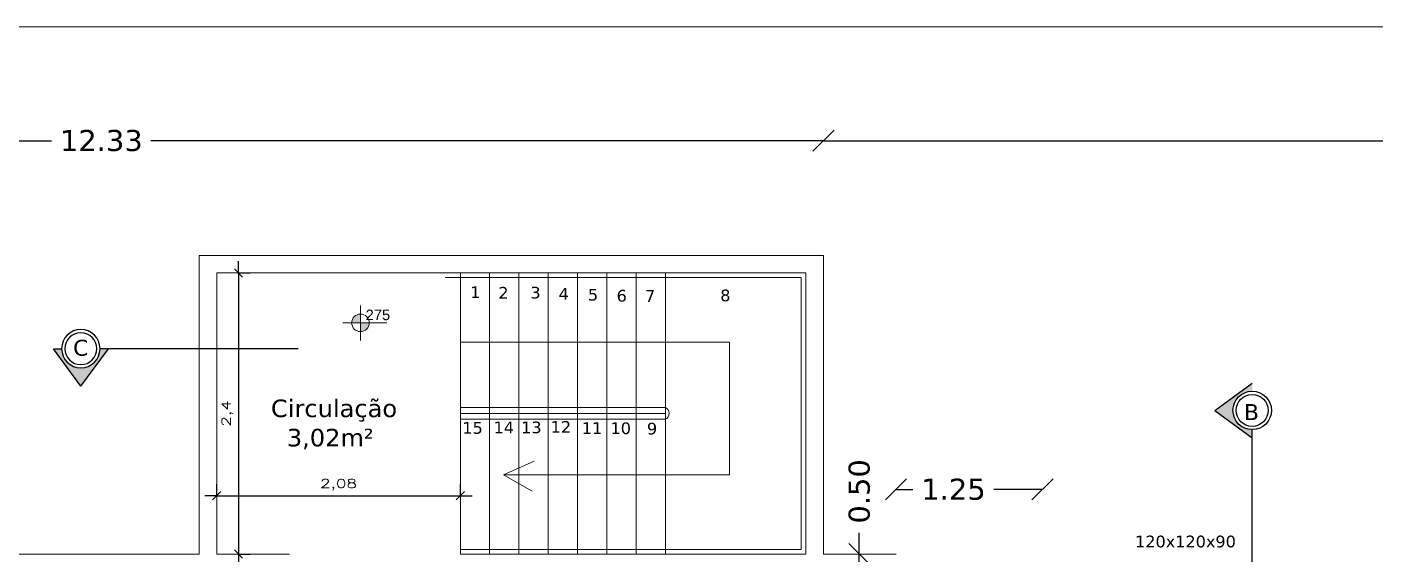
# Model space of a CAD drawing. Header units: millimetres. Extents: x 634 to 830, y -342 to -254.
# Drawn here: x 640.2 to 651.71, y -300.37 to -295.87 of the extents above; entities that cross this region are included whole.
import ezdxf
from ezdxf.enums import TextEntityAlignment as Align

# ---------------------------------------------------------------- set-up
doc = ezdxf.new("R2010")
doc.units = ezdxf.units.MM
doc.linetypes.add('HENRIQUE TRAÇO', pattern=[19.05, 12.7, -6.35])
for name, color, linetype in [('.PENA 03', 2, 'Continuous'), ('Auxiliar', 1, 'Continuous'), ('Camada3', 2, 'Continuous'), ('ESQUADRIA', 2, 'Continuous'), ('PAREDE', 6, 'Continuous'), ('SIMBOLOS', 2, 'Continuous')]:
    doc.layers.add(name, color=color, linetype=linetype)
doc.layers.add('Cota nível-baixa', color=240, linetype='Continuous', lineweight=5)
doc.styles.add('HEN 70', font='verdana.ttf', dxfattribs={"height": 0.126})
doc.styles.add('REGUA60', font='romansx2.shx', dxfattribs={"width": 1.4})
doc.styles.add('Régua 60', font='arial.ttf', dxfattribs={"height": 9})
doc.styles.get("Standard").update_dxf_attribs({"font": 'verdana.ttf'})
doc.dimstyles.new('Cota Vinícius1', dxfattribs={"dimscale": 0.05, "dimtxt": 1.5, "dimasz": 0.01, "dimexe": 2, "dimexo": 3, "dimgap": 0.98, "dimtad": 1, "dimlfac": -1, "dimrnd": 0.01, "dimtxsty": 'REGUA60', "dimblk": 'COTATR', "dimcen": 4, "dimdle": 4, "dimclrt": 2, "dimadec": 0, "dimazin": 0, "dimtfac": 1, "dimtmove": 2, "dimatfit": 2, "dimfxl": 0, "dimarcsym": 0})
doc.dimstyles.get("Standard").update_dxf_attribs({"dimtxt": 0.18, "dimasz": 0.18, "dimexe": 0.18, "dimexo": 0.0625, "dimgap": 0.09, "dimtad": 0, "dimzin": 0, "dimdsep": 46, "dimtxsty": 'Standard', "dimblk": 'OBLIQUE', "dimcen": 0.09, "dimse1": 1, "dimse2": 1, "dimadec": 0, "dimazin": 0, "dimtfac": 1, "dimtofl": 0, "dimtmove": 0, "dimatfit": 3, "dimldrblk": 'OBLIQUE', "dimfxl": 0, "dimtolj": 1, "dimtzin": 0, "dimarcsym": 0})

# ---------------------------------------------------------------- blocks, each defined once
blk = doc.blocks.new('_Oblique')
at = {"color": 0, "linetype": 'ByBlock', "lineweight": -2}
blk.add_line((-0.5, -0.5), (0.5, 0.5), dxfattribs=at)
blk = doc.blocks.new('*D339')
at = {"layer": 'Camada3', "color": 0, "lineweight": -2, "transparency": 16777216}
for p, q in [((647.307, -300.373), (647.307, -300.193)), ((647.307, -300.873), (647.307, -300.373))]:
    blk.add_line(p, q, dxfattribs=at)
at = {"layer": 'Defpoints', "color": 0, "lineweight": 0, "transparency": 16777216}
for p in [(647.307, -300.373), (647.621, -300.373), (647.621, -300.873)]:
    blk.add_point(p, dxfattribs=at)
at = {"layer": 'Camada3', "color": 0, "lineweight": -2, "transparency": 16777216, "xscale": 0.18, "yscale": 0.18, "zscale": 0.18}
for p, rotation in [((647.307, -300.373), 90), ((647.307, -300.873), 270)]:
    blk.add_blockref('_Oblique', p, dxfattribs=dict(at, rotation=rotation))
at = {"layer": 'Camada3', "color": 0, "lineweight": 0, "transparency": 16777216, "insert": (647.307, -299.838), "char_height": 0.18, "attachment_point": 5, "rotation": 90}
blk.add_mtext('\\A1;0.50', dxfattribs=at)
blk = doc.blocks.new('*D340')
at = {"layer": 'Camada3', "color": 0, "lineweight": -2, "transparency": 16777216}
for p, q in [((647.621, -299.821), (647.765, -299.821)), ((648.871, -299.821), (648.456, -299.821))]:
    blk.add_line(p, q, dxfattribs=at)
at = {"layer": 'Defpoints', "color": 0, "lineweight": 0, "transparency": 16777216}
for p in [(647.621, -299.821), (647.621, -301.023), (648.871, -301.023)]:
    blk.add_point(p, dxfattribs=at)
at = {"layer": 'Camada3', "color": 0, "lineweight": -2, "transparency": 16777216, "xscale": 0.18, "yscale": 0.18, "zscale": 0.18, "rotation": 180}
blk.add_blockref('_Oblique', (647.621, -299.821), dxfattribs=at)
at = {"layer": 'Camada3', "color": 0, "lineweight": -2, "transparency": 16777216, "xscale": 0.18, "yscale": 0.18, "zscale": 0.18}
blk.add_blockref('_Oblique', (648.871, -299.821), dxfattribs=at)
at = {"layer": 'Camada3', "color": 0, "lineweight": 0, "transparency": 16777216, "insert": (648.111, -299.821), "char_height": 0.18, "attachment_point": 5}
blk.add_mtext('\\A1;1.25', dxfattribs=at)
blk = doc.blocks.new('tftft')
at = {"layer": '.PENA 03'}
blk.add_hatch(color=254, dxfattribs=at).paths.add_polyline_path([(1951.331, -538.524), (1951.097, -538.204), (1951.168, -538.204, 0.414214), (1951.332, -538.368, 0.414214), (1951.496, -538.204), (1951.565, -538.204)])
at = {"layer": 'SIMBOLOS', "color": 210, "linetype": 'HENRIQUE TRAÇO'}
blk.add_line((1949.477, -538.204), (1951.168, -538.204), dxfattribs=at)
at = {"layer": 'SIMBOLOS', "color": 3}
for q in [(1951.097, -538.204), (1951.565, -538.204)]:
    blk.add_line((1951.331, -538.524), q, dxfattribs=at)
at = {"layer": 'SIMBOLOS', "color": 210}
blk.add_line((1951.565, -538.204), (1951.496, -538.204), dxfattribs=at)
at = {"layer": 'SIMBOLOS', "color": 3}
for radius in [0.164, 0.136]:
    blk.add_circle((1951.332, -538.204), radius, dxfattribs=at)
at = {"layer": 'SIMBOLOS', "color": 3, "style": 'HEN 70'}
blk.add_attdef('A', text='', height=0.136, dxfattribs=at).set_placement((1951.333, -538.264), align=Align.CENTER)
blk = doc.blocks.new('COTATR')
at = {"color": 3}
blk.add_line((-71, -71), (71, 71), dxfattribs=at)
at = {"color": 0, "linetype": 'ByBlock'}
blk.add_line((0, 0), (200, 0), dxfattribs=at)
blk = doc.blocks.new('*D283')
at = {"layer": 'Auxiliar', "color": 0, "lineweight": -2, "transparency": 16777216}
for p, q in [((642.002, -297.973), (642.107, -297.973)), ((642.007, -297.974), (642.007, -300.373)), ((642.002, -300.373), (642.107, -300.373))]:
    blk.add_line(p, q, dxfattribs=at)
at = {"layer": 'Defpoints', "color": 0, "lineweight": 0, "transparency": 16777216}
for p in [(641.821, -297.973), (641.821, -300.373), (642.007, -300.373)]:
    blk.add_point(p, dxfattribs=at)
at = {"layer": 'Auxiliar', "color": 0, "lineweight": -2, "transparency": 16777216, "xscale": 0.0005, "yscale": 0.0005, "zscale": 0.0005}
for p, rotation in [((642.007, -297.973), 90), ((642.007, -300.373), 270)]:
    blk.add_blockref('COTATR', p, dxfattribs=dict(at, rotation=rotation))
at = {"layer": 'Auxiliar', "color": 2, "lineweight": 0, "transparency": 16777216, "insert": (641.913, -299.173), "char_height": 0.075, "attachment_point": 5, "rotation": 90, "style": 'REGUA60'}
blk.add_mtext('2,4', dxfattribs=at)
blk = doc.blocks.new('*D284')
at = {"layer": 'Auxiliar', "color": 0, "lineweight": -2, "transparency": 16777216}
for p, q in [((641.821, -299.881), (641.821, -299.776)), ((643.901, -299.881), (643.901, -299.776)), ((641.822, -299.876), (643.901, -299.876))]:
    blk.add_line(p, q, dxfattribs=at)
at = {"layer": 'Defpoints', "color": 0, "lineweight": 0, "transparency": 16777216}
for p in [(643.901, -299.876), (641.821, -300.373), (643.901, -300.373)]:
    blk.add_point(p, dxfattribs=at)
at = {"layer": 'Auxiliar', "color": 0, "lineweight": -2, "transparency": 16777216, "xscale": 0.0005, "yscale": 0.0005, "zscale": 0.0005, "rotation": 180}
blk.add_blockref('COTATR', (641.821, -299.876), dxfattribs=at)
at = {"layer": 'Auxiliar', "color": 0, "lineweight": -2, "transparency": 16777216, "xscale": 0.0005, "yscale": 0.0005, "zscale": 0.0005}
blk.add_blockref('COTATR', (643.901, -299.876), dxfattribs=at)
at = {"layer": 'Auxiliar', "color": 2, "lineweight": 0, "transparency": 16777216, "insert": (642.861, -299.782), "char_height": 0.075, "attachment_point": 5, "style": 'REGUA60'}
blk.add_mtext('2,08', dxfattribs=at)
blk = doc.blocks.new('*D385')
at = {"layer": 'Camada3', "color": 0, "lineweight": -2, "transparency": 16777216}
for p, q in [((634.671, -296.844), (640.412, -296.844)), ((647.001, -296.844), (641.26, -296.844))]:
    blk.add_line(p, q, dxfattribs=at)
at = {"layer": 'Defpoints', "color": 0, "lineweight": 0, "transparency": 16777216}
for p in [(634.671, -295.873), (647.001, -296.844), (647.001, -299.173)]:
    blk.add_point(p, dxfattribs=at)
at = {"layer": 'Camada3', "color": 0, "lineweight": -2, "transparency": 16777216, "xscale": 0.18, "yscale": 0.18, "zscale": 0.18, "rotation": 180}
blk.add_blockref('_Oblique', (634.671, -296.844), dxfattribs=at)
at = {"layer": 'Camada3', "color": 0, "lineweight": -2, "transparency": 16777216, "xscale": 0.18, "yscale": 0.18, "zscale": 0.18}
blk.add_blockref('_Oblique', (647.001, -296.844), dxfattribs=at)
at = {"layer": 'Camada3', "color": 0, "lineweight": 0, "transparency": 16777216, "insert": (640.836, -296.844), "char_height": 0.18, "attachment_point": 5}
blk.add_mtext('\\A1;12.33', dxfattribs=at)
blk = doc.blocks.new('*D386')
at = {"layer": 'Camada3', "color": 0, "lineweight": -2, "transparency": 16777216}
for p, q in [((647.001, -296.844), (652.411, -296.844)), ((658.671, -296.844), (653.261, -296.844))]:
    blk.add_line(p, q, dxfattribs=at)
at = {"layer": 'Defpoints', "color": 0, "lineweight": 0, "transparency": 16777216}
for p in [(658.671, -296.844), (658.671, -296.844), (647.001, -299.173)]:
    blk.add_point(p, dxfattribs=at)
at = {"layer": 'Camada3', "color": 0, "lineweight": -2, "transparency": 16777216, "xscale": 0.18, "yscale": 0.18, "zscale": 0.18, "rotation": 180}
blk.add_blockref('_Oblique', (647.001, -296.844), dxfattribs=at)
at = {"layer": 'Camada3', "color": 0, "lineweight": -2, "transparency": 16777216, "xscale": 0.18, "yscale": 0.18, "zscale": 0.18}
blk.add_blockref('_Oblique', (658.671, -296.844), dxfattribs=at)
at = {"layer": 'Camada3', "color": 0, "lineweight": 0, "transparency": 16777216, "insert": (652.836, -296.844), "char_height": 0.18, "attachment_point": 5}
blk.add_mtext('\\A1;11.67', dxfattribs=at)

msp = doc.modelspace()

# ---------------------------------------------------------------- hatches: boundary and pattern name
at = {"layer": '.PENA 03'}
msp.add_hatch(color=254, dxfattribs=at).paths.add_polyline_path([(650.341, -299.147), (650.661, -299.381), (650.661, -299.311, -0.414214), (650.497, -299.147, -0.414214), (650.661, -298.983), (650.661, -298.914)])
at = {"layer": 'Cota nível-baixa', "ltscale": 0.8}
h = msp.add_hatch(color=251, dxfattribs=at)
h.paths.add_polyline_path([(643.048, -298.474), (643.048, -298.4), (643.048, -298.399), (643.123, -298.399, -0.414214)])
h.paths.add_polyline_path([(643.048, -298.399), (642.973, -298.399, -0.414214), (643.048, -298.324)])

# ---------------------------------------------------------------- linework, layer by layer
at = {"layer": 'Auxiliar', "lineweight": 0}
for p, q in [((668.671, -295.873), (634.671, -295.873)), ((643.901, -298.564), (646.2, -298.564)), ((646.2, -298.564), (646.2, -299.697)), ((644.269, -299.697), (644.531, -299.579)), ((646.2, -299.697), (644.269, -299.697)), ((644.269, -299.697), (644.515, -299.835)), ((644.515, -299.835), (644.269, -299.697))]:
    msp.add_line(p, q, dxfattribs=at)
at = {"layer": 'Cota nível-baixa', "lineweight": 5, "ltscale": 0.8}
for p, q in [((643.048, -298.549), (643.048, -298.251)), ((642.898, -298.399), (643.273, -298.399))]:
    msp.add_line(p, q, dxfattribs=at)
at = {"layer": 'Cota nível-baixa', "lineweight": 13, "ltscale": 0.8}
msp.add_circle((643.048, -298.399), 0.075, dxfattribs=at)
at = {"layer": 'PAREDE', "lineweight": 0}
for p, q in [((641.671, -300.373), (641.671, -297.823)), ((641.671, -297.823), (647.001, -297.823)), ((647.001, -299.173), (647.001, -297.823)), ((641.821, -300.373), (641.821, -297.973)), ((641.821, -297.973), (646.851, -297.973)), ((643.901, -298.013), (643.771, -298.013)), ((643.901, -297.973), (643.901, -300.373)), ((643.901, -297.973), (643.901, -298.013)), ((644.151, -297.973), (644.151, -299.173)), ((644.401, -297.973), (644.401, -299.173)), ((644.651, -297.973), (644.651, -299.173)), ((644.901, -297.973), (644.901, -299.173)), ((645.151, -297.973), (645.151, -299.173)), ((645.401, -297.973), (645.401, -299.173)), ((645.651, -297.973), (645.651, -299.173)), ((646.851, -299.173), (646.851, -297.973)), ((643.901, -299.173), (645.651, -299.173)), ((644.151, -299.173), (644.151, -300.373)), ((644.401, -299.173), (644.401, -300.373)), ((644.651, -299.173), (644.651, -300.373)), ((644.901, -299.173), (644.901, -300.373)), ((645.151, -299.173), (645.151, -300.373)), ((645.401, -299.173), (645.401, -300.373)), ((645.651, -299.173), (645.651, -300.373)), ((646.851, -299.173), (646.851, -300.373)), ((647.001, -299.173), (647.001, -300.373)), ((638.721, -300.373), (641.671, -300.373)), ((641.821, -300.373), (642.441, -300.373)), ((646.851, -300.373), (643.901, -300.373))]:
    msp.add_line(p, q, dxfattribs=at)
at = {"layer": 'PAREDE', "color": 2, "lineweight": 0}
for p, q in [((643.771, -298.013), (646.811, -298.013)), ((646.811, -298.013), (646.811, -300.333)), ((643.901, -299.123), (645.651, -299.123)), ((643.901, -299.223), (645.651, -299.223)), ((643.901, -300.333), (646.811, -300.333))]:
    msp.add_line(p, q, dxfattribs=at)
at = {"layer": 'PAREDE', "color": 6, "lineweight": 0}
msp.add_line((647.001, -300.373), (647.621, -300.373), dxfattribs=at)
at = {"layer": 'PAREDE', "color": 2, "lineweight": 0}
msp.add_arc((645.629, -299.173), 0.0547, 293.8932, 66.1068, dxfattribs=at)
at = {"layer": 'SIMBOLOS', "color": 3}
for q in [(650.661, -298.914), (650.661, -299.381)]:
    msp.add_line((650.341, -299.147), q, dxfattribs=at)
at = {"layer": 'SIMBOLOS', "color": 210, "linetype": 'HENRIQUE TRAÇO'}
msp.add_line((650.661, -301.435), (650.661, -299.311), dxfattribs=at)
at = {"layer": 'SIMBOLOS', "color": 3}
for radius in [0.164, 0.136]:
    msp.add_circle((650.661, -299.147), radius, dxfattribs=at)

# ---------------------------------------------------------------- block references
at = {"layer": 'PAREDE', "color": 1, "lineweight": 0}
ref = msp.add_blockref('tftft', (2591.993, 239.584), dxfattribs=dict(at, xscale=-1))
ref.add_attrib('A', 'C', dxfattribs={"layer": 'SIMBOLOS', "color": 3, "height": 0.136, "style": 'HEN 70'}).set_placement((640.66, -298.68), align=Align.CENTER)

# ---------------------------------------------------------------- texts
at = {"layer": 'Cota nível-baixa', "ltscale": 0.8, "insert": (643.197, -298.332), "char_height": 0.09, "width": 0.22816, "attachment_point": 5, "style": 'Régua 60'}
msp.add_mtext('{\\C7;275}', dxfattribs=at)
at = {"layer": 'ESQUADRIA', "lineweight": 0, "style": 'REGUA60'}
for s, insert, char_height, attachment_point in [('{\\fVerdana|b0|i0|c0|p34;\\C2;1}', (643.985, -298.188), 0.1, 7), ('{\\fVerdana|b0|i0|c0|p34;\\C2;2}', (644.225, -298.193), 0.1, 7), ('{\\fVerdana|b0|i0|c0|p34;\\C2;3}', (644.499, -298.193), 0.1, 7), ('{\\fVerdana|b0|i0|c0|p34;\\C2;4}', (644.74, -298.202), 0.1, 7), ('{\\fVerdana|b0|i0|c0|p34;\\C2;5}', (644.99, -298.211), 0.1, 7), ('{\\fVerdana|b0|i0|c0|p34;\\C2;6}', (645.235, -298.22), 0.1, 7), ('{\\fVerdana|b0|i0|c0|p34;\\C2;7}', (645.477, -298.22), 0.1, 7), ('{\\fVerdana|b0|i0|c0|p34;\\C2;8}', (646.12, -298.217), 0.1, 7), ('{\\fVerdana|b0|i0|c0|p34;\\C4; Circulação\\P\\C2;3,02m²}', (642.79, -299.266), 0.15, 5), ('{\\fVerdana|b0|i0|c0|p34;\\C2;15}', (643.918, -299.348), 0.1, 7), ('{\\fVerdana|b0|i0|c0|p34;\\C2;14}', (644.185, -299.342), 0.1, 7), ('{\\fVerdana|b0|i0|c0|p34;\\C2;13}', (644.42, -299.344), 0.1, 7), ('{\\fVerdana|b0|i0|c0|p34;\\C2;12}', (644.672, -299.338), 0.1, 7), ('{\\fVerdana|b0|i0|c0|p34;\\C2;11}', (644.938, -299.348), 0.1, 7), ('{\\fVerdana|b0|i0|c0|p34;\\C2;10}', (645.183, -299.351), 0.1, 7), ('{\\fVerdana|b0|i0|c0|p34;\\C2;\\P\\P\\P\\P\\P\\P\\P9}', (645.494, -299.354), 0.1, 7), ('{\\fVerdana|b0|i0|c0|p34;\\C4;120x120x90}', (649.661, -300.216), 0.1, 1)]:
    msp.add_mtext(s, dxfattribs=dict(at, insert=insert, char_height=char_height, attachment_point=attachment_point))
at = {"layer": 'SIMBOLOS', "color": 3, "style": 'HEN 70'}
msp.add_attdef('B', text='B', height=0.136, dxfattribs=at).set_placement((650.655, -299.229), align=Align.CENTER)

# ---------------------------------------------------------------- dimensions: what is measured, and where the dimension line sits
at = {"layer": 'Auxiliar', "lineweight": 0}
dim = msp.add_linear_dim(base=(642.007, -300.373), p1=(641.821, -297.973), p2=(641.821, -300.373), angle=90, dimstyle='Cota Vinícius1', override={"dimfxl": 0.1, "dimfxlon": 1, "dimarcsym": 1}, dxfattribs=at)
dim.commit()
dim.dimension.update_dxf_attribs({"geometry": '*D283', "text_midpoint": (641.913, -299.173)})
dim = msp.add_linear_dim(base=(643.901, -299.876), p1=(641.821, -300.373), p2=(643.901, -300.373), dimstyle='Cota Vinícius1', override={"dimfxl": 0.1, "dimfxlon": 1, "dimarcsym": 1}, dxfattribs=at)
dim.commit()
dim.dimension.update_dxf_attribs({"geometry": '*D284', "text_midpoint": (642.861, -299.782)})
at = {"layer": 'Camada3', "lineweight": 0}
for base, p1, p2, picture, middle in [((647.001, -296.844), (634.671, -295.873), (647.001, -299.173), '*D385', (640.836, -296.844)), ((658.671, -296.844), (647.001, -299.173), (658.671, -296.844), '*D386', (652.836, -296.844))]:
    dim = msp.add_linear_dim(base=base, p1=p1, p2=p2, dimstyle='Standard', dxfattribs=at)
    dim.commit()
    dim.dimension.update_dxf_attribs({"geometry": picture, "text_midpoint": middle})
for base, p1, p2, angle, picture, middle in [((647.307, -300.373), (647.621, -300.873), (647.621, -300.373), 90, '*D339', (647.307, -299.838)), ((647.621, -299.821), (648.871, -301.023), (647.621, -301.023), 180, '*D340', (648.111, -299.821))]:
    dim = msp.add_linear_dim(base=base, p1=p1, p2=p2, angle=angle, dimstyle='Standard', dxfattribs=at)
    dim.commit()
    dim.dimension.update_dxf_attribs({"geometry": picture, "text_midpoint": middle, "dimtype": 160})

doc.saveas('drawing.dxf')
